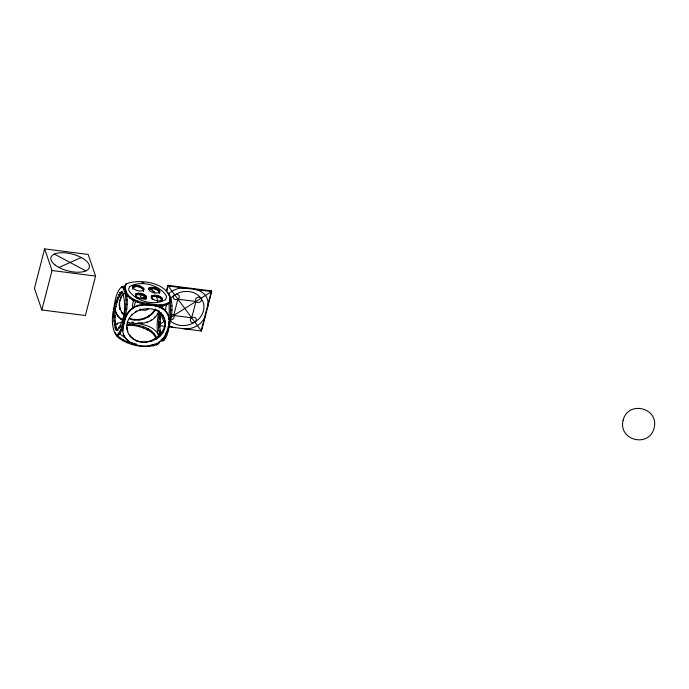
<?xml version="1.0" encoding="UTF-8"?>
<svg xmlns="http://www.w3.org/2000/svg" width="689" height="689" viewBox="0 0 689 689"><rect width="100%" height="100%" fill="white"/><g stroke="black" fill="none" stroke-linecap="round" stroke-linejoin="round"><path stroke-width="1.03" d="M121.376 291.757L122.582 292.308C126.328 304.237 125.148 320.643 116.975 330.307L115.769 329.764C112.023 317.836 113.203 301.429 121.376 291.757L122.625 291.921C114.443 301.584 113.272 317.991 117.018 329.919L118.215 330.47M116.846 335.19C123.52 328.687 123.46 317.551 125.553 308.801C126.388 301.584 126.294 293.876 122.616 287.391L121.505 286.882C114.822 293.385 114.891 304.521 112.798 313.271C111.962 320.488 112.057 328.188 115.735 334.682L118.095 335.345C124.769 328.851 124.709 317.707 126.802 308.956C127.637 301.739 127.534 294.039 123.856 287.546L121.488 286.891M160.554 335.491C157.066 328.308 158.875 319.791 159.77 312.186M159.59 333.665L160.83 333.82L159.831 326.922L160.864 313.34M167.53 292.773L168.641 293.273C173.103 301.205 172.31 310.679 170.898 319.317C168.486 326.397 168.908 335.965 162.871 341.072L161.631 340.917C169.976 330.169 171.716 312.737 169.821 299.284L170.114 298.156C166.523 282.137 138.136 278.39 125.889 284.118L124.58 287.089L124.752 289.234L123.512 289.079M119.128 304.616L120.144 309.55L119.326 302.833M119.335 305.236L119.834 300.774L121.6 296.485L123.934 293.411M124.873 285.961L126.578 292.584L126.285 293.712C132.142 303.513 145.327 304.349 155.49 305.649C168.529 306.691 172.371 322.09 166.807 332.279C161.941 352.897 118.25 349.788 123.055 326.095L121.815 325.931M168.417 315.381L168.633 316.001C163.646 304.478 148.144 303.978 137.516 306.105C127 309.395 123.546 320.979 122.814 330.832L122.599 330.212M126.94 327.482C125.958 306.08 163.345 300.671 165.248 323.339C166.135 345.103 128.197 350.029 126.724 326.862L127.749 331.797L127.534 331.176M161.105 301.248L161.338 299.181M161.433 300.835L161.665 298.776M129.601 335.061C146.197 356.799 182.869 322.848 154.939 309.085L155.146 309.697M168.917 324.114L168.934 321.436M168.443 319.343L169.287 311.368L169.003 302.833M159.021 310.903C157.273 319.377 155.809 328.619 159.013 336.93M44.647 248.893L34.45 288.329L41.84 309.964L85.376 315.528L95.582 276.091L88.192 254.465L44.647 248.893L52.037 270.519L41.84 309.964M124.58 287.089L125.889 284.118M125.923 284.092L125.605 285.246M124.752 289.234L125.045 288.105M117.251 324.381L117.535 323.262L122.582 322.194M120.644 326.13L119.343 326.999L119.051 328.119L120.351 327.258M159.503 341.994L158.487 343.837C145.594 349.59 127.87 345.551 117.139 336.577L117.431 335.448C122.091 340.357 128.826 342.674 135.363 343.759M127.629 296.012L127.921 294.883L126.578 292.584M132.994 286.176L132.701 287.304C136.155 285.41 141.417 286.822 143.622 290.026L143.355 291.326L143.915 288.898C141.701 285.694 136.448 284.281 132.994 286.176L132.719 287.468C134.932 290.68 140.194 292.084 143.639 290.198M119.567 338.859L119.86 337.739M130.057 298.294L130.35 297.166L127.921 294.883M133.399 286.839L133.692 285.711M134.407 286.546L134.7 285.418M135.664 286.443L135.957 285.315M122.918 340.986L123.21 339.866M133.408 300.421L133.7 299.293L130.35 297.166M137.077 286.529L137.369 285.401M133.795 299.715L132.34 305.348L133.296 308.129M135.681 294.039L135.406 295.331C137.619 298.544 142.881 299.956 146.326 298.061L146.602 296.77C144.389 293.557 139.135 292.153 135.681 294.039L135.388 295.168C138.842 293.273 144.104 294.685 146.309 297.898L146.369 298.587M136.086 294.703L136.379 293.574M138.558 286.813L138.851 285.685M126.819 325.432L128.912 325.251L129.196 324.123C138.825 324.674 150.486 327.18 155.748 336.086L155.645 339.531L155.748 336.086M137.094 294.41L137.387 293.281M133.795 307.966L135.742 300.447M140.005 287.261L140.298 286.133M138.351 294.306L138.644 293.178M126.957 342.812L127.25 341.684M137.456 302.247L137.74 301.119L133.7 299.293M141.314 287.856L141.607 286.727M139.764 294.401L140.056 293.273M142.399 288.545L142.692 287.416M141.245 294.677L141.538 293.548M128.912 325.251L133.632 325.553L133.924 324.424M143.191 289.285L143.484 288.157M143.622 290.026L143.915 288.898M142.692 295.125L142.985 294.005M131.418 344.199L131.711 343.07M141.908 303.634L142.201 302.505C150.934 303.436 161.252 307.44 169.27 302.144L170.286 300.301L170.114 298.156M144.001 295.719L144.294 294.591M145.276 298.733A3.721 1.636 14.5 0 1 143.751 297.915L144.259 295.348A1.946 0.853 14.5 0 1 141.297 294.496M145.086 296.408L145.379 295.28M145.879 297.148L146.171 296.02M145.345 299.655L145.637 298.526M133.632 325.553L138.567 326.491L138.859 325.363M146.309 297.898L146.602 296.77M148.833 288.2L148.54 289.328C151.985 287.434 157.247 288.846 159.46 292.05L159.185 293.35L159.753 290.93C157.54 287.718 152.278 286.314 148.833 288.2L148.557 289.492C150.77 292.704 156.024 294.108 159.478 292.222M149.229 288.863L149.522 287.735M150.236 288.57L150.529 287.442M135.983 345.06L136.276 343.932L136.482 344.552M146.688 305.115L146.766 303.367M151.494 288.467L151.787 287.339M152.915 288.553L153.199 287.434M151.52 296.063L151.244 297.364C153.458 300.568 158.711 301.98 162.165 300.085L162.44 298.793C160.227 295.581 154.965 294.177 151.52 296.063L151.227 297.192C154.672 295.305 159.934 296.709 162.148 299.922L162.199 300.611M155.456 337.214C153.191 332.382 148.04 329.971 143.381 327.99L143.674 326.862M151.916 296.726L152.209 295.607M154.396 288.837L154.68 287.709M151.942 299.121L152.235 298.001L152.846 299.775M152.924 296.434L153.216 295.314M155.835 289.285L156.127 288.157M154.181 296.33L154.474 295.202M157.152 289.88L157.436 288.751M155.602 296.425L155.886 295.297M147.058 329.643L147.351 328.515M147.756 329.962L148.04 328.834M158.237 290.569L158.53 289.44M148.324 330.324L148.617 329.196M157.083 296.701L157.368 295.572M159.021 291.309L159.314 290.181M155.705 306.269L155.783 304.521M159.46 292.05L159.753 290.93M159.512 292.747L159.805 291.619M158.522 297.157L158.815 296.029M159.839 297.743L160.124 296.614M151.373 332.253L151.666 331.133M160.925 298.432L161.217 297.303M149.367 346.498L149.659 345.37M159.521 307.372L160.149 304.805M161.708 299.172L162.001 298.044M159.736 307.992L160.261 305.95M162.148 299.922L162.44 298.793M154 334.733L154.293 333.605M162.01 308.172L162.552 306.097M166.307 291.568L167.918 285.341L211.454 290.913L211.678 291.559L201.481 331.004L168.09 326.732M159.452 319.567L161.226 312.728M162.242 308.775L163.035 305.709M166.626 291.852L167.918 285.341M153.242 346.171L153.587 345.051M155.49 305.649L163.732 305.606L164.077 304.486M156.351 345.267L156.636 344.138L158.771 342.717L158.487 343.837M163.732 305.606L166.841 304.702L167.134 303.573M166.841 304.702L168.977 303.272L169.27 302.144M168.977 303.272L170.286 300.301M201.524 329.316L203.134 323.089M203.668 321.014L211.454 290.913M161.605 300.929L162.182 299.052M161.415 305.46L160.795 307.492L162.036 307.656L162.656 305.623M125.381 318.542L125.165 317.922C127.715 308.939 137.412 303.418 146.473 304.495M127.138 322.194C138.48 325.156 154.5 324.14 158.797 311.023M166.187 332.649L165.171 336.249M118.241 328.998L119.343 326.999M152.26 313.064L155.171 309.223L155.387 309.843C150.228 318.456 138.833 322.409 129.446 318.869L129.231 318.258C137.111 321.186 146.326 318.938 152.26 313.064L152.467 313.684M160.83 340.34L163.345 337.765M122.616 287.58L125.484 285.263L125.699 285.883L123.546 287.614M170.838 297.975L174.705 294.858L179.261 292.661A19.421 16.777 -18.9 0 1 197.924 295.047L201.093 298.234L203.152 302.109A19.421 16.777 -18.9 0 1 198.785 319.016L194.909 322.133L190.353 324.33A19.421 16.777 -18.9 0 1 171.69 321.944L170.355 320.6M177.796 299.577L178.348 299.233M115.399 324.683L117.535 323.262M159.719 324.312L164.18 321.496M170.243 317.681L211.678 291.559L168.142 285.995L201.481 331.004L201.257 330.35M121.497 287.752L122.745 287.037M148.299 309.042L145.37 310.412L139.462 309.654M58.944 267.453L81.285 257.531M156.636 344.138L150.624 345.284M137.886 286.219L132.951 287.33L132.736 286.71M127.112 324.304L129.196 324.123M141.374 322.874L137.688 322.84L137.903 323.46C145.345 324.812 154.181 327.129 158.091 334.243M52.037 270.519L95.582 276.091M141.882 282.636L143.88 282.886M122.616 287.391L123.856 287.546M168.297 294.806L169.537 294.961M120.239 292.403L121.488 292.567M136.181 294.401L141.056 295.03M120.024 292.524L121.273 292.687M119.8 292.851L121.049 293.006M125.036 293.557L126.285 293.712M171.07 299.439L169.821 299.284L169.994 301.429M118.62 294.556L119.86 294.711M125.656 296.304L126.905 296.468M170.441 302.032L171.69 302.195M136.422 297.829L146.171 299.078M117.251 297.708L118.491 297.863M132.632 300.051L134.708 300.318M125.966 299.939L127.207 300.094M170.743 305.666L171.992 305.821M116.01 301.765L117.251 301.92M125.923 304.193L127.172 304.357M170.708 309.921L171.957 310.084M114.985 306.459L116.226 306.614M125.553 308.801L126.802 308.956M170.338 314.528L171.587 314.684M114.245 311.462L115.494 311.617M159.03 317.19L160.27 317.345M124.873 313.426L126.113 313.581M169.658 319.153L170.898 319.317M113.909 315.648L115.149 315.803M158.694 321.375L159.934 321.53M113.849 316.432L115.089 316.587M123.925 317.767L125.165 317.922M158.625 322.159L159.874 322.323M168.71 323.494L169.95 323.649M113.84 317.164L115.08 317.319M158.625 322.891L159.865 323.046M131.677 322.073L133.683 322.331M159.969 325.69L165.05 326.345M113.806 321.04L115.046 321.195M158.591 326.767L159.831 326.922M114.133 324.958L115.373 325.122M158.918 330.694L160.158 330.849M167.84 331.822L166.6 331.659L166.807 332.279M114.805 327.938L116.045 328.093M120.67 329.686L121.91 329.85M165.455 335.414L166.695 335.577M115.769 329.764L117.018 329.919M119.378 332.632L120.627 332.787M164.163 338.359L165.429 338.488M123.546 334.871L123.348 334.208L125.467 338.411M118.095 334.475L119.343 334.639M162.88 340.202L164.12 340.366M115.735 334.682L118.095 335.345M137.74 301.119L142.201 302.505M138.567 326.491L143.381 327.99M54.371 254.086L85.858 270.898M149.168 288.364L151.606 289.716L154.784 292.903L151.399 289.104L151.606 289.716M116.226 312.858L117.655 315.545L120.584 318.49L123.409 320.058M115.399 309.585C115.804 314.038 118.672 318.189 122.676 320.152M125.562 338.204L119.886 333.795M121.996 312.806L123.831 314.649M119.938 308.93L122.711 313.934L122.496 313.314M125.252 337.791L127.456 340.004M132.434 288.596L132.865 289.337M117.139 336.577L115.184 332.486M169.167 319.369L169.382 319.989M166.514 311.79L166.721 312.41M163.629 308.896L163.836 309.507M163.577 308.844L163.793 309.464M156.842 296.778L156.627 296.158L157.652 301.093L157.436 300.473M164.232 318.404L164.438 319.024M159.822 306.751L160.029 307.372M162.492 315.14L162.707 315.76M165.041 322.719L165.248 323.339M162.165 314.528L162.38 315.149M154.069 291.774L154.276 292.394M161.665 314.02L161.881 314.64M164.542 327.18L164.757 327.8M158.995 311.35L159.211 311.962M157.359 313.383L157.574 314.003M162.776 331.469L162.983 332.089M154.663 316.94L154.818 317.595M162.26 339.186L162.475 339.798M159.857 335.31L160.072 335.931M151.08 319.825L151.296 320.445M158.685 342.071L158.892 342.691M148.996 315.691L149.212 316.311M156.601 337.937L156.808 338.557M148.385 316.182L148.6 316.802M155.99 338.428L156.196 339.048M147.661 316.535L147.877 317.147M155.266 338.781L155.473 339.393M141.874 304.46L142.08 305.072M146.86 321.849L147.076 322.469M154.465 344.095L154.672 344.715M143.829 318.378L144.035 318.998M151.425 340.624L151.64 341.244M140.341 308.965L140.547 309.576M135.509 295.168L136.112 296.942M137.3 305.485L137.516 306.105M142.296 322.883L142.511 323.503M136.5 310.808L136.715 311.419M138.894 319.489L139.1 320.109M146.49 341.735L146.705 342.355M135.991 311.772L135.776 311.152L135.38 312.263M133.916 319.446L134.122 320.066M141.512 341.692L141.719 342.312M131.909 314.27L132.124 314.89M129.506 310.403L129.713 311.023M136.835 340.504L137.042 341.115M121.6 296.485L121.393 295.865L119.834 300.774M126.802 313.951L127.017 314.572M125.165 315.993L125.381 316.613M132.77 338.239L132.977 338.859M127.224 322.409L127.431 323.02M130.1 335.56L130.307 336.18M121.669 312.195L122.211 313.426M129.274 334.441L129.808 335.672M131.943 342.829L132.159 343.449M120.584 318.49L120.799 319.11M128.188 340.736L128.395 341.356M123.055 326.095L123.271 326.707M117.655 315.545L117.862 316.165M144.234 297.312A1.946 0.853 14.5 0 1 141.779 297.605A1.946 0.853 14.5 0 1 140.745 296.089M145.913 296.287A3.721 1.636 14.5 0 1 145.078 295.908M168.426 294.108A17.966 15.52 -18.9 0 1 185.401 288.2M194.419 289.354A17.966 15.52 -18.9 0 1 207.63 307.199M175.204 327.637A17.966 15.52 -18.9 0 1 168.9 325.604M165.524 323.063A17.966 15.52 -18.9 0 1 161.527 313.917M205.675 314.77A18.655 16.114 -18.9 0 1 183.558 328.705M194.186 322.486A3.075 2.653 -18.9 0 1 190.285 320.066A3.075 2.653 -18.9 0 1 194.505 317.405A3.075 2.653 -18.9 0 1 195.521 321.642M171.001 314.451A3.075 2.653 -18.9 0 1 174.119 317.164A3.075 2.653 -18.9 0 1 170.407 319.808M168.426 316.079A3.075 2.653 -18.9 0 1 168.891 315.467M201.421 298.845A3.075 2.653 -18.9 0 1 198.346 302.557A3.075 2.653 -18.9 0 1 195.728 299.017A3.075 2.653 -18.9 0 1 200.594 297.726M175.428 294.513A3.075 2.653 -18.9 0 1 179.338 296.925A3.075 2.653 -18.9 0 1 175.109 299.586A3.075 2.653 -18.9 0 1 174.093 295.348M165.653 310.567A19.421 16.777 -18.9 0 1 166.704 304.357M623.114 420.238C618.016 440.486 649.141 448.186 654.145 427.99C659.252 407.742 628.127 400.042 623.114 420.238M177.908 299.172L173.68 315.51L191.714 317.818L195.934 301.481L177.908 299.172M129.833 286.426L128.74 288.424L128.921 290.741C136.301 301.446 153.828 306.131 165.326 299.836L166.428 297.837L166.238 295.521C158.866 284.815 141.331 280.13 129.833 286.426M55.249 265.11A19.817 8.681 14.5 0 0 88.209 269.33A19.817 8.681 14.5 0 0 66.885 253.035A19.817 8.681 14.5 0 0 55.249 265.11"/></g></svg>
